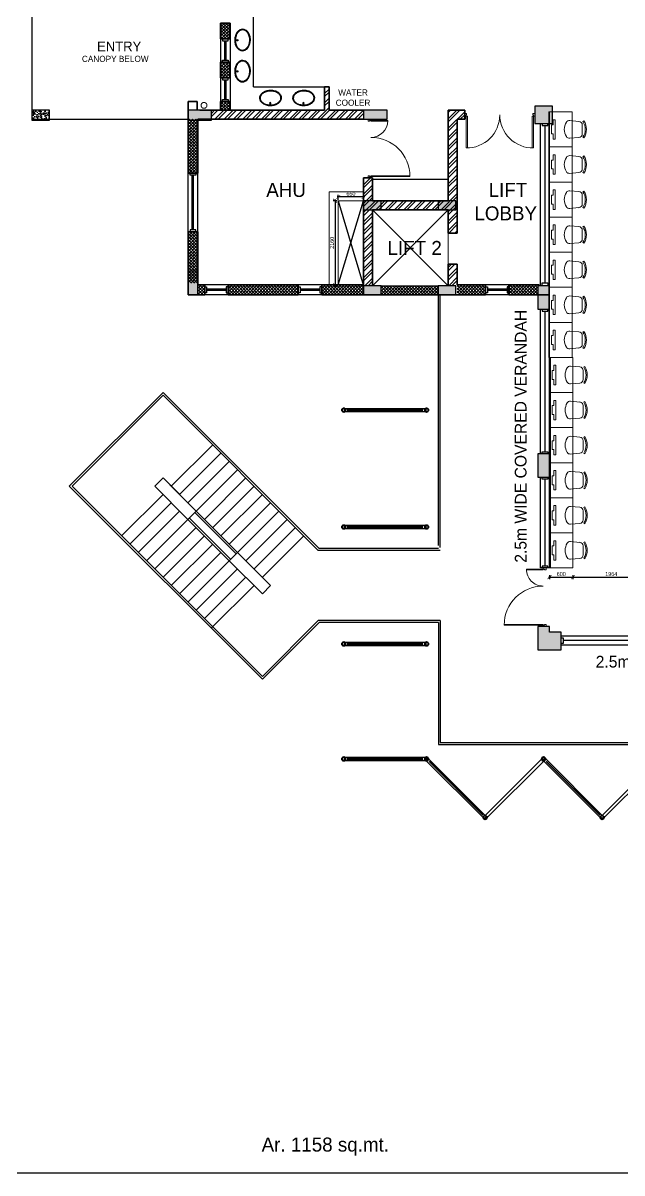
# Model space of a CAD drawing. Header units: millimetres. Extents: x -276609 to 1081398, y -453808 to 472098.
# Drawn here: x 38480 to 53832, y 55906 to 85408 of the extents above; entities that cross this region are included whole.
import ezdxf

# ---------------------------------------------------------------- set-up
doc = ezdxf.new("R2010")
doc.units = ezdxf.units.MM
doc.header["$MEASUREMENT"] = 0
doc.linetypes.add('ACAD_ISO10W100', pattern=[18, 12, -3, 0, -3])
for name, color, linetype in [('A-Anno Tags', 6, 'Continuous'), ('A-Elevation', 4, 'Continuous'), ('A-Railing', 4, 'Continuous'), ('A-Sanitory', 181, 'Continuous'), ('A-Wall Patt', 8, 'Continuous'), ('A-Window', 4, 'Continuous'), ('AREA', 7, 'Continuous'), ('Dimension', 7, 'Continuous'), ('S-Conc Patt', 9, 'Continuous'), ('SHADING COLUMNS', 210, 'Continuous'), ('text', 252, 'Continuous')]:
    doc.layers.add(name, color=color, linetype=linetype)
for name, color, linetype, lineweight in [('A-Detail Lines', 241, 'Continuous', 25), ('A-DETL-LLIN', 3, 'Continuous', 9), ('A-Door', 4, 'Continuous', 9), ('A-Wall Sec', 1, 'Continuous', 20), ('A-WIN', 5, 'Continuous', 25), ('frntr', 42, 'Continuous', 13), ('PLUMBING', 3, 'ACAD_ISO10W100', 18), ('S-Concrete', 40, 'Continuous', 25), ('SHADE SCREEN', 171, 'Continuous', 15), ('STAIR', 3, 'Continuous', 9)]:
    doc.layers.add(name, color=color, linetype=linetype, lineweight=lineweight)
doc.layers.add('I-Furniture', color=7, linetype='Continuous', lineweight=20, true_color=0xb35900)
doc.styles.get("Standard").update_dxf_attribs({"font": ''})
doc.styles.get('Standard').set_extended_font_data('Gill Sans MT')
doc.dimstyles.new('IIITD_WD_M @ 100', dxfattribs={"dimscale": 100, "dimtxt": 1, "dimasz": 1, "dimexe": 0.5, "dimexo": 0.25, "dimgap": 0.3, "dimtad": 1, "dimdec": 0, "dimrnd": 1, "dimzin": 0, "dimdsep": 46, "dimtxsty": 'Standard', "dimblk": 'ARCHTICK', "dimcen": 0.2, "dimdle": 0.3, "dimclrd": 256, "dimclre": 256, "dimclrt": 256, "dimadec": 0, "dimazin": 0, "dimtfac": 1, "dimtdec": 0, "dimtofl": 0, "dimtmove": 0, "dimatfit": 0, "dimfxl": 0.5, "dimfxlon": 1, "dimtolj": 1, "dimtzin": 0, "dimlwd": -1, "dimlwe": -1, "dimarcsym": 0})
pattern_1 = [(45, (-428981.34, 985.06), (-119.32427, 119.32427), []), (45, (-428901.8, 985.06), (-119.32427, 119.32427), [])]
pattern_2 = [(45, (-428981.344, 985.06), (-39.7747564, 39.7747564), []), (135, (-428981.344, 985.06), (-39.7747564, -39.7747564), [])]

# ---------------------------------------------------------------- blocks, each defined once
blk = doc.blocks.new('Round Bar - 3_-44-4 First Floor Lvl')
at = {"layer": 'A-WIN'}
for p, q in [((-1035, -37), (-1035, 25)), ((1026, 38), (-1023, 38)), ((1026, 38), (-1023, 38)), ((1027, 38), (1026, 38)), ((1027, 38), (1026, 38)), ((1064, 38), (1038, 38)), ((1064, 38), (1038, 38)), ((1064, 38), (1064, -3)), ((-1027, -38), (-1026, -38)), ((-1027, -38), (-1026, -38)), ((-1026, -38), (1023, -38)), ((-1026, -38), (1023, -38))]:
    blk.add_line(p, q, dxfattribs=at)
blk = doc.blocks.new('Round Bar - 3_-159-4 First Floor Lvl')
at = {"layer": 'A-WIN'}
for p, q in [((-1051, -27), (-1051, 38)), ((-1038, 38), (-1051, 38)), ((-1038, 38), (-1051, 38)), ((-1026, 38), (-1027, 38)), ((-1026, 38), (-1027, 38)), ((1023, 38), (-1026, 38)), ((1023, 38), (-1026, 38)), ((1057, 1), (1057, -38)), ((-1023, -38), (1026, -38)), ((-1023, -38), (1026, -38)), ((1026, -38), (1027, -38)), ((1026, -38), (1027, -38)), ((1038, -38), (1057, -38)), ((1038, -38), (1057, -38))]:
    blk.add_line(p, q, dxfattribs=at)
blk = doc.blocks.new('Round Bar - 3_-172-4 First Floor Lvl')
at = {"layer": 'A-WIN'}
for p, q in [((-1051, -24), (-1051, 38)), ((-1038, 38), (-1051, 38)), ((-1038, 38), (-1051, 38)), ((-1025, 38), (-1026, 38)), ((-1025, 38), (-1026, 38)), ((1023, 38), (-1025, 38)), ((1023, 38), (-1025, 38)), ((1057, 1), (1057, -38)), ((-1045, -38), (-1038, -38)), ((-1045, -38), (-1038, -38)), ((-1027, -38), (-1026, -38)), ((-1027, -38), (-1026, -38)), ((-1026, -38), (1026, -38)), ((-1026, -38), (1026, -38)), ((1026, -38), (1027, -38)), ((1026, -38), (1027, -38)), ((1038, -38), (1057, -38)), ((1038, -38), (1057, -38))]:
    blk.add_line(p, q, dxfattribs=at)
blk = doc.blocks.new('Round Bar - 3_-170-4 First Floor Lvl')
at = {"layer": 'A-WIN'}
for p, q in [((-1051, 38), (-1051, -38)), ((-1038, 38), (-1051, 38)), ((-1038, 38), (-1051, 38)), ((-1026, 38), (-1028, 38)), ((-1026, 38), (-1028, 38)), ((1026, 38), (-1026, 38)), ((1026, 38), (-1026, 38)), ((1027, 38), (1026, 38)), ((1027, 38), (1026, 38)), ((1057, 38), (1038, 38)), ((1057, 38), (1038, 38)), ((1057, -38), (1057, 38)), ((-1051, -38), (-1038, -38)), ((-1051, -38), (-1038, -38)), ((-1027, -38), (-1026, -38)), ((-1027, -38), (-1026, -38)), ((-1026, -38), (1026, -38)), ((-1026, -38), (1026, -38)), ((1026, -38), (1028, -38)), ((1026, -38), (1028, -38)), ((1038, -38), (1057, -38)), ((1038, -38), (1057, -38))]:
    blk.add_line(p, q, dxfattribs=at)
blk = doc.blocks.new('Round Bar - 3_-167-4 First Floor Lvl')
at = {"layer": 'A-WIN'}
for p, q in [((-1051, -38), (-1051, 24)), ((-1038, 38), (-1044, 38)), ((-1038, 38), (-1044, 38)), ((1026, 38), (-1026, 38)), ((-1026, 38), (-1026, 38)), ((-1026, 38), (-1026, 38)), ((-1026, 38), (-1026, 38)), ((1026, 38), (-1026, 38)), ((-1026, 38), (-1026, 38)), ((1027, 38), (1026, 38)), ((1027, 38), (1026, 38)), ((1057, 38), (1038, 38)), ((1057, 38), (1038, 38)), ((1057, -38), (1057, 38)), ((-1051, -38), (-1038, -38)), ((-1051, -38), (-1038, -38)), ((-1026, -38), (-1026, -38)), ((-1026, -38), (-1026, -38)), ((-1026, -38), (1026, -38)), ((-1026, -38), (1026, -38)), ((-1026, -38), (-1026, -38)), ((-1026, -38), (-1026, -38)), ((1026, -38), (1028, -38)), ((1026, -38), (1028, -38)), ((1038, -38), (1057, -38)), ((1038, -38), (1057, -38))]:
    blk.add_line(p, q, dxfattribs=at)
blk = doc.blocks.new('basin2')
for points in [[(278, -206, 0.12976), (261, -133, 0.106426), (201, -63, 0.084431), (116, -18, 0.073534), (7, 0, 0.073534), (-102, -14, 0.084431), (-188, -55, 0.106426), (-251, -122, 0.12976), (-272, -195, 0.12976), (-254, -269, 0.106426), (-194, -339, 0.084431), (-109, -383, 0.073534), (-1, -402, 0.073534), (108, -388, 0.084431), (195, -347, 0.106426), (258, -279, 0.12976)], [(263, -201, 0.119977), (247, -140, 0.106426), (192, -75, 0.084431), (111, -33, 0.073534), (7, -15, 0.073534), (-97, -28, 0.084431), (-180, -67, 0.106426), (-238, -130, 0.12976), (-257, -196, 0.009633), (-257, -201, 0.119977), (-240, -262, 0.106426), (-185, -327, 0.084431), (-104, -369, 0.073534), (0, -387, 0.073534), (104, -373, 0.084431), (187, -334, 0.106426), (245, -272, 0.12976), (263, -206, 0.009633)]]:
    blk.add_lwpolyline(points, format="xyb", close=True)
for radius in [17.8, 12.2]:
    blk.add_circle((-4, -64), radius)
blk = doc.blocks.new('Big Door Garbage')
at = {"layer": 'A-Door', "color": 5, "lineweight": 18}
for p, q in [((-12550, 128778), (-12500, 128778)), ((-12550, 128703), (-12550, 128778)), ((-12550, 128703), (-12515, 128703)), ((-12515, 128738), (-12500, 128738)), ((-12515, 128703), (-12515, 128738)), ((-12515, 128703), (-12515, 128273)), ((-12499, 128703), (-12515, 128703)), ((-12500, 128778), (-12500, 128738)), ((-12499, 128703), (-12499, 128273)), ((-11101, 128703), (-11101, 127703)), ((-11101, 128703), (-11085, 128703)), ((-11100, 128778), (-11100, 128738)), ((-11050, 128778), (-11100, 128778)), ((-11085, 128738), (-11100, 128738)), ((-11085, 128703), (-11085, 128738)), ((-11050, 128703), (-11085, 128703)), ((-11085, 128703), (-11085, 127703)), ((-11050, 128703), (-11050, 128778))]:
    blk.add_line(p, q, dxfattribs=at)
at = {"layer": 'A-Door', "lineweight": 18}
for centre, radius, start, end in [((-12515, 128703), 430, 270, 0), ((-11085, 128703), 1000, 180, 270)]:
    blk.add_arc(centre, radius, start, end, dxfattribs=at)
blk = doc.blocks.new('w8')
at = {"layer": 'A-Window', "color": 2, "lineweight": 30}
blk.add_line((484324, 139289), (484324, 142939), dxfattribs=at)
at = {"layer": 'A-Window'}
for points in [[(484209, 139239), (484209, 142989)], [(484399, 142989), (484399, 142939), (484249, 142939), (484249, 142989)], [(484439, 139239), (484439, 142989)], [(484399, 139239), (484399, 139289), (484249, 139289), (484249, 139239)]]:
    blk.add_lwpolyline(points, dxfattribs=at)
blk = doc.blocks.new('din d7')
at = {"layer": 'A-Door', "color": 5, "lineweight": 18}
for p, q in [((486934, 174520), (486934, 175332)), ((486969, 174518), (486969, 175332)), ((488629, 174518), (488629, 175332)), ((488664, 174518), (488664, 175332)), ((486899, 174518), (486934, 174518)), ((486899, 174518), (486899, 174443)), ((486899, 174443), (486949, 174443)), ((486934, 174518), (486934, 174483)), ((486969, 174518), (486934, 174518)), ((486934, 174483), (486949, 174483)), ((486949, 174443), (486949, 174483)), ((488629, 174518), (488664, 174518)), ((488664, 174483), (488649, 174483)), ((488649, 174443), (488649, 174483)), ((488699, 174443), (488649, 174443)), ((488664, 174518), (488664, 174483)), ((488699, 174518), (488664, 174518)), ((488699, 174518), (488699, 174443))]:
    blk.add_line(p, q, dxfattribs=at)
at = {"layer": 'A-Door', "lineweight": 18}
for centre, start, end in [((486950, 174483), 359.9841, 91.0727), ((488648, 174483), 88.9273, 180.0159)]:
    blk.add_arc(centre, 849, start, end, dxfattribs=at)
blk = doc.blocks.new('din v1')
at = {"layer": 'A-Window', "color": 2, "lineweight": 60}
blk.add_line((474051, 158052), (474051, 157552), dxfattribs=at)
at = {"layer": 'A-Window'}
for points in [[(473926, 158102), (473926, 157502)], [(473976, 158102), (473976, 158052), (474126, 158052), (474126, 158102)], [(474176, 158102), (474176, 157502)], [(473976, 157502), (473976, 157552), (474126, 157552), (474126, 157502)]]:
    blk.add_lwpolyline(points, dxfattribs=at)
blk = doc.blocks.new('din w3')
at = {"layer": 'A-Window', "color": 2, "lineweight": 60}
blk.add_line((477594, 164984), (477594, 166384), dxfattribs=at)
at = {"layer": 'A-Window'}
for points in [[(477469, 164934), (477469, 166434)], [(477669, 166434), (477669, 166384), (477519, 166384), (477519, 166434)], [(477719, 164934), (477719, 166434)], [(477669, 164934), (477669, 164984), (477519, 164984), (477519, 164934)]]:
    blk.add_lwpolyline(points, dxfattribs=at)
blk = doc.blocks.new('ergrthyjty')
at = {"layer": 'S-Conc Patt'}
h = blk.add_hatch(dxfattribs=at)
h.set_pattern_fill('AR-CONC', color=8, scale=20, style=0)
h.set_pattern_definition([(50, (-806698.31, 1146868.39), (143.4520365, -12.550427), [15, -165]), (355, (-806698.31, 1146868.39), (-27.750267, 150.438427), [12, -132]), (100.4514, (-806686.35, 1146867.34), (115.701876, 137.887908), [12.748038, -140.228422]), (46.1842, (-806698.3, 1146908.39), (213.44821, -33.103803), [22.5, -247.5]), (96.6356, (-806680.52, 1146905.63), (186.93254, 194.823574), [19.122058, -210.3426]), (351.1842, (-806698.3, 1146908.4), (186.93239, 194.82372), [18, -198]), (21, (-806678.31, 1146898.39), (119.3814104, -80.523778), [15, -165]), (326, (-806678.31, 1146898.39), (48.663066, 145.030009), [12, -132]), (71.4514, (-806668.36, 1146891.68), (168.044526, 64.506099), [12.748038, -140.228422]), (37.5, (-806698.31, 1146868.39), (2.431971, 66.5787708), [0, -130.4, 0, -134, 0, -132.5]), (7.5, (-806698.31, 1146868.39), (52.6139075, 78.8823424), [0, -76.4, 0, -127.4, 0, -50.5]), (327.5, (-806742.91, 1146868.39), (106.7644872, -4.5109743), [0, -50, 0, -156, 0, -207]), (317.5, (-806762.91, 1146868.39), (116.637234, 20.0209965), [0, -65, 0, -103.6, 0, -147])])
h.paths.add_polyline_path([(467691, 82183), (467691, 81933), (468141, 81933), (468141, 82183)])
for points in [[(471691, 82183), (471691, 81933), (472291, 81933), (472291, 82183)], [(476191, 82183), (476191, 81953), (476791, 81953), (476791, 82183)], [(480581, 82293), (480581, 81843), (481031, 81843), (481031, 82293)], [(476191, 79863), (476191, 79633), (476641, 79633), (476641, 79863)], [(478101, 79863), (478101, 79633), (478551, 79633), (478551, 79863)], [(471941, 78053), (471691, 78053), (471691, 77453), (471941, 77453)], [(476191, 77683), (476191, 77453), (476641, 77453), (476641, 77683)], [(478101, 77683), (478101, 77453), (478551, 77453), (478551, 77683)], [(480956, 77683), (480656, 77683), (480656, 77083), (480956, 77083)], [(480956, 73368), (480656, 73368), (480656, 72768), (480956, 72768)], [(480656, 68343), (481256, 68343), (481256, 68793), (480956, 68793), (480956, 68943), (480656, 68943)]]:
    blk.add_hatch(color=8, dxfattribs=at).paths.add_polyline_path(points)
at = {"layer": 'S-Concrete'}
for points in [[(467691, 82183), (467691, 81933), (468141, 81933), (468141, 82183)], [(471691, 82183), (471691, 81933), (472291, 81933), (472291, 82183)], [(476191, 82183), (476191, 81953), (476791, 81953), (476791, 82183)], [(480581, 82293), (480581, 81843), (481031, 81843), (481031, 82293)], [(476191, 79863), (476191, 79633), (476641, 79633), (476641, 79863)], [(478101, 79863), (478101, 79633), (478551, 79633), (478551, 79863)], [(471941, 78053), (471691, 78053), (471691, 77453), (471941, 77453)], [(476191, 77683), (476191, 77453), (476641, 77453), (476641, 77683)], [(478101, 77683), (478101, 77453), (478551, 77453), (478551, 77683)], [(480956, 77683), (480656, 77683), (480656, 77083), (480956, 77083)], [(480956, 73368), (480656, 73368), (480656, 72768), (480956, 72768)], [(481256, 68793), (480956, 68793), (480956, 68943), (480656, 68943), (480656, 68343), (481256, 68343)]]:
    blk.add_lwpolyline(points, close=True, dxfattribs=at)
blk = doc.blocks.new('din w1')
at = {"layer": 'A-Window', "color": 2, "lineweight": 60}
blk.add_line((476279, 163779), (476779, 163779), dxfattribs=at)
at = {"layer": 'A-Window'}
for points in [[(476229, 163904), (476829, 163904)], [(476229, 163704), (476279, 163704), (476279, 163854), (476229, 163854)], [(476829, 163704), (476779, 163704), (476779, 163854), (476829, 163854)], [(476229, 163654), (476829, 163654)]]:
    blk.add_lwpolyline(points, dxfattribs=at)
blk = doc.blocks.new('yhtyjuyk')
at = {"layer": 'A-Window', "color": 2, "lineweight": 30}
blk.add_line((480841, 77753), (480841, 81793), dxfattribs=at)
at = {"layer": 'A-Window'}
for points in [[(480726, 77703), (480726, 81843)], [(480766, 81843), (480766, 81793), (480916, 81793), (480916, 81843)], [(480956, 77703), (480956, 81843)], [(480766, 77703), (480766, 77753), (480916, 77753), (480916, 77703)]]:
    blk.add_lwpolyline(points, dxfattribs=at)
blk = doc.blocks.new('Pipe-Column - Pipe3-1_2STD-50-2 GL')
at = {"layer": 'S-Concrete', "lineweight": 35}
for radius, start, end in [(50.8, 0, 180), (45.1, 0, 180), (45.1, 180, 0), (50.8, 180, 360)]:
    blk.add_arc((0, 0), radius, start, end, dxfattribs=at)
blk = doc.blocks.new('Pipe-Column - Pipe3-1_2STD-48-2 GL')
at = {"layer": 'S-Concrete', "lineweight": 35}
for radius, start, end in [(50.8, 0, 180), (50.8, 180, 360), (45.1, 360, 180), (45.1, 180, 360)]:
    blk.add_arc((0, 0), radius, start, end, dxfattribs=at)
blk = doc.blocks.new('Pipe-Column - Pipe3-1_2STD-49-2 GL')
at = {"layer": 'S-Concrete', "lineweight": 35}
for radius, start, end in [(50.8, 0, 180), (50.8, 180, 360), (45.1, 360, 180), (45.1, 180, 360)]:
    blk.add_arc((0, 0), radius, start, end, dxfattribs=at)
blk = doc.blocks.new('TRGHT4')
at = {"layer": 'SHADING COLUMNS', "rotation": 135.0000000004137}
for name, p in [('Pipe-Column - Pipe3-1_2STD-48-2 GL', (397060, -137137)), ('Pipe-Column - Pipe3-1_2STD-48-2 GL', (399181, -137137)), ('Pipe-Column - Pipe3-1_2STD-48-2 GL', (397060, -140137)), ('Pipe-Column - Pipe3-1_2STD-48-2 GL', (399181, -140137)), ('Pipe-Column - Pipe3-1_2STD-48-2 GL', (397060, -143137)), ('Pipe-Column - Pipe3-1_2STD-48-2 GL', (399181, -143137)), ('Pipe-Column - Pipe3-1_2STD-48-2 GL', (397060, -146087)), ('Pipe-Column - Pipe3-1_2STD-49-2 GL', (399181, -146087))]:
    blk.add_blockref(name, p, dxfattribs=at)
at = {"layer": 'SHADING COLUMNS'}
for p in [(402181, -146087), (400681, -147587), (403681, -147587)]:
    blk.add_blockref('Pipe-Column - Pipe3-1_2STD-50-2 GL', p, dxfattribs=at)
blk = doc.blocks.new('A$C276F41A0')
at = {"layer": 'A-Window', "color": 2, "lineweight": 30}
blk.add_line((-115, -3665), (-115, -50), dxfattribs=at)
at = {"layer": 'A-Window'}
for points in [[(-230, -3715), (-230, 0)], [(-190, 0), (-190, -50), (-40, -50), (-40, 0)], [(0, -3715), (0, 0)], [(-190, -3715), (-190, -3665), (-40, -3665), (-40, -3715)]]:
    blk.add_lwpolyline(points, dxfattribs=at)
blk = doc.blocks.new('_ArchTick')
at = {"color": 0, "linetype": 'ByBlock', "const_width": 0.15}
blk.add_lwpolyline([(-0.5, -0.5), (0.5, 0.5)], dxfattribs=at)
blk = doc.blocks.new('*D427')
at = {"layer": 'text', "transparency": 16777216}
for p, q in [((47240, 80947), (46530, 80947)), ((46560, 80873), (46560, 80997)), ((47210, 80873), (47210, 80997))]:
    blk.add_line(p, q, dxfattribs=at)
at = {"layer": 'text', "transparency": 16777216, "xscale": 100, "yscale": 100, "zscale": 100, "rotation": 180}
blk.add_blockref('_ArchTick', (46560, 80947), dxfattribs=at)
at = {"layer": 'text', "transparency": 16777216, "xscale": 100, "yscale": 100, "zscale": 100}
blk.add_blockref('_ArchTick', (47210, 80947), dxfattribs=at)
at = {"layer": 'text', "transparency": 16777216, "insert": (46885, 81027), "char_height": 100, "attachment_point": 5}
blk.add_mtext('\\A1;650', dxfattribs=at)
blk = doc.blocks.new('*D428')
at = {"layer": 'text', "transparency": 16777216}
for p, q in [((46535, 80848), (46429, 80848)), ((46479, 80878), (46479, 78658)), ((46535, 78688), (46429, 78688))]:
    blk.add_line(p, q, dxfattribs=at)
at = {"layer": 'text', "transparency": 16777216, "xscale": 100, "yscale": 100, "zscale": 100}
for p, rotation in [((46479, 80848), 90), ((46479, 78688), 270)]:
    blk.add_blockref('_ArchTick', p, dxfattribs=dict(at, rotation=rotation))
at = {"layer": 'text', "transparency": 16777216, "insert": (46399, 79768), "char_height": 100, "attachment_point": 5, "rotation": 90}
blk.add_mtext('\\A1;2160', dxfattribs=at)
blk = doc.blocks.new('chair1')
at = {"layer": 'I-Furniture'}
for p, q in [((-320, 228), (-84, 207)), ((1, 115), (1, -115)), ((16, 201), (42, 219)), ((-320, -228), (-84, -207)), ((16, -201), (42, -219))]:
    blk.add_line(p, q, dxfattribs=at)
for centre, radius, start, end in [((-108, 0), 351, 148.407, 211.593), ((-328, 135), 92.9, 85.0303, 148.407), ((-92, 115), 92.9, 0, 85.0303), ((-278, 0), 356, 325.6197, 34.3803), ((-278, 0), 387, 325.6197, 34.3803), ((-328, -135), 92.9, 211.593, 274.9697), ((-92, -115), 92.9, 274.9697, 0)]:
    blk.add_arc(centre, radius, start, end, dxfattribs=at)
blk = doc.blocks.new('lib')
at = {"layer": 'frntr'}
for points in [[(-13156, -13242), (-13156, -12342), (-12556, -12342), (-12556, -13242)], [(-13156, -12342), (-13134, -12342), (-13134, -13242), (-13156, -13242)], [(-13043, -12677), (-13085, -12677), (-13085, -12907), (-13043, -12907), (-13043, -13042), (-12993, -13042), (-12993, -12542), (-13043, -12542)]]:
    blk.add_lwpolyline(points, close=True, dxfattribs=at)
at = {"layer": 'frntr', "xscale": -1, "rotation": 180}
blk.add_blockref('chair1', (-12296, -12792), dxfattribs=at)
blk = doc.blocks.new('*D461')
at = {"layer": 'A-Detail Lines', "transparency": 16777216}
for p, q in [((51945, 71192), (52605, 71192)), ((51975, 71242), (51975, 71142)), ((52575, 71242), (52575, 71142))]:
    blk.add_line(p, q, dxfattribs=at)
at = {"layer": 'A-Detail Lines', "transparency": 16777216, "xscale": 100, "yscale": 100, "zscale": 100, "rotation": 180}
blk.add_blockref('_ArchTick', (51975, 71192), dxfattribs=at)
at = {"layer": 'A-Detail Lines', "transparency": 16777216, "xscale": 100, "yscale": 100, "zscale": 100}
blk.add_blockref('_ArchTick', (52575, 71192), dxfattribs=at)
at = {"layer": 'A-Detail Lines', "transparency": 16777216, "insert": (52275, 71272), "char_height": 100, "attachment_point": 5}
blk.add_mtext('\\A1;600', dxfattribs=at)
blk = doc.blocks.new('*D462')
at = {"layer": 'A-Detail Lines', "transparency": 16777216}
for p, q in [((52545, 71192), (54568, 71192)), ((52575, 71242), (52575, 71142)), ((54538, 71192), (54538, 71142))]:
    blk.add_line(p, q, dxfattribs=at)
at = {"layer": 'A-Detail Lines', "transparency": 16777216, "xscale": 100, "yscale": 100, "zscale": 100, "rotation": 180}
blk.add_blockref('_ArchTick', (52575, 71192), dxfattribs=at)
at = {"layer": 'A-Detail Lines', "transparency": 16777216, "xscale": 100, "yscale": 100, "zscale": 100}
blk.add_blockref('_ArchTick', (54538, 71192), dxfattribs=at)
at = {"layer": 'A-Detail Lines', "transparency": 16777216, "insert": (53557, 71272), "char_height": 100, "attachment_point": 5}
blk.add_mtext('\\A1;1964', dxfattribs=at)

msp = doc.modelspace()

# ---------------------------------------------------------------- hatches: boundary and pattern name
at = {"layer": 'A-Wall Patt'}
h = msp.add_hatch(dxfattribs=at)
h.set_pattern_fill('ANSI37', color=256, scale=450, style=0)
h.set_pattern_definition(pattern_2)
h.paths.add_polyline_path([(43789.9, 85407.7), (43539.9, 85407.7), (43539.9, 85002.7), (43789.9, 85002.7)])
h = msp.add_hatch(dxfattribs=at)
h.set_pattern_fill('ANSI37', color=256, scale=450, style=0)
h.set_pattern_definition(pattern_2)
h.paths.add_polyline_path([(43789.9, 84402.7), (43539.9, 84402.7), (43539.9, 83997.7), (43789.9, 83997.7)])
h = msp.add_hatch(dxfattribs=at)
h.set_pattern_fill('ANSI32', color=256, scale=450, angle=360, style=0)
h.set_pattern_definition(pattern_1)
h.paths.add_polyline_path([(47209.9, 83167.7), (46324.9, 83167.7), (46324.9, 83767.7), (46209.9, 83767.7), (46209.9, 83167.7), (43309.9, 83167.7), (43309.9, 82937.7), (47209.9, 82937.7)])
h = msp.add_hatch(dxfattribs=at)
h.set_pattern_fill('ANSI37', color=256, scale=450, style=0)
h.set_pattern_definition(pattern_2)
h.paths.add_polyline_path([(43789.9, 83397.7), (43539.9, 83397.7), (43539.9, 83167.7), (43789.9, 83167.7)])
h = msp.add_hatch(dxfattribs=at)
h.set_pattern_fill('ANSI37', color=256, scale=450, style=0)
h.set_pattern_definition(pattern_2)
h.paths.add_polyline_path([(42959.9, 82937.7), (42709.9, 82937.7), (42709.9, 81552.7), (42959.9, 81552.7)])
h = msp.add_hatch(dxfattribs=at)
h.set_pattern_fill('ANSI32', color=256, scale=450, angle=360, style=0)
h.set_pattern_definition(pattern_1)
h.paths.add_polyline_path([(47439.9, 80617.7), (47209.9, 80617.7), (47209.9, 78667.7), (47439.9, 78667.7)])
h.paths.add_polyline_path([(49609.9, 79217.7), (49379.9, 79217.7), (49379.9, 78667.7), (49569.9, 78667.7), (49609.9, 78687.7)])
h.paths.add_polyline_path([(49609.9, 82937.7), (49799.9, 82937.7), (49799.9, 83167.7), (49379.9, 83167.7), (49379.9, 80847.7), (47439.9, 80847.7), (47439.9, 81437.7), (47209.9, 81437.7), (47209.9, 80617.7), (47439.9, 80617.7), (49379.9, 80617.7), (49379.9, 80017.7), (49609.9, 80017.7)])
h = msp.add_hatch(dxfattribs=at)
h.set_pattern_fill('ANSI37', color=256, scale=450, style=0)
h.set_pattern_definition(pattern_2)
h.paths.add_polyline_path([(42959.9, 80052.7), (42709.9, 80052.7), (42709.9, 78737.7), (42959.9, 78737.7)])
h = msp.add_hatch(dxfattribs=at)
h.set_pattern_fill('ANSI37', color=256, scale=450, style=0)
h.set_pattern_definition(pattern_2)
h.paths.add_polyline_path([(43135.6, 78437.7), (43135.6, 78687.7), (42959.9, 78687.7), (42959.9, 78437.7)])
h = msp.add_hatch(dxfattribs=at)
h.set_pattern_fill('ANSI37', color=256, scale=450, style=0)
h.set_pattern_definition(pattern_2)
h.paths.add_polyline_path([(43735.6, 78687.7), (43735.6, 78437.7), (45535.6, 78437.7), (45535.6, 78687.7)])
h = msp.add_hatch(dxfattribs=at)
h.set_pattern_fill('ANSI37', color=256, scale=450, style=0)
h.set_pattern_definition(pattern_2)
h.paths.add_polyline_path([(47209.9, 78687.7), (46135.6, 78687.7), (46135.6, 78437.7), (47209.9, 78437.7)])
h = msp.add_hatch(dxfattribs=at)
h.set_pattern_fill('ANSI37', color=256, scale=450, style=0)
h.set_pattern_definition(pattern_2)
h.paths.add_polyline_path([(49119.9, 78667.7), (47659.9, 78667.7), (47659.9, 78437.7), (49119.9, 78437.7)])
h = msp.add_hatch(dxfattribs=at)
h.set_pattern_fill('ANSI37', color=256, scale=450, style=0)
h.set_pattern_definition(pattern_2)
h.paths.add_polyline_path([(50335.6, 78687.7), (49609.9, 78687.7), (49609.9, 78667.7), (49609.9, 78437.7), (50335.6, 78437.7)])
h = msp.add_hatch(dxfattribs=at)
h.set_pattern_fill('ANSI37', color=256, scale=450, style=0)
h.set_pattern_definition(pattern_2)
h.paths.add_polyline_path([(51674.9, 78687.7), (50935.6, 78687.7), (50935.6, 78437.7), (51674.9, 78437.7)])

# ---------------------------------------------------------------- linework, layer by layer
at = {"layer": 'A-Anno Tags'}
msp.add_line((47439.9, 81437.7), (47439.9, 81397.7), dxfattribs=at)
at = {"layer": 'A-Detail Lines'}
for p, q in [((47439.9, 81397.7), (49379.9, 81397.7)), ((49379.9, 78667.7), (47439.9, 80617.7)), ((47439.9, 78667.7), (49379.9, 80617.7))]:
    msp.add_line(p, q, dxfattribs=at)
at = {"layer": 'A-DETL-LLIN'}
msp.add_line((49379.9, 80017.7), (49379.9, 79217.7), dxfattribs=at)
at = {"layer": 'A-Elevation'}
for q in [(44389.9, 86237.7), (46209.9, 83767.7)]:
    msp.add_line((44389.9, 83767.7), q, dxfattribs=at)
at = {"layer": 'A-Railing'}
for p, q in [((49124.9, 72005.1), (49124.9, 78437.7)), ((49174.9, 71955.1), (49174.9, 78437.7)), ((42068.6, 75927.5), (39664.4, 73523.3)), ((42068.6, 75856.8), (39735.2, 73523.3)), ((42068.6, 75927.5), (46068.4, 71927.7)), ((42068.6, 75856.8), (46047.6, 71877.7)), ((39664.4, 73523.3), (44614.2, 68573.6)), ((39735.2, 73523.3), (44614.2, 68644.3)), ((43977.8, 71826.3), (42245.4, 73558.7)), ((42917.1, 72886.9), (43765.7, 72038.4)), ((42705, 72674.8), (43765.7, 71614.1)), ((42740.4, 72710.2), (43801, 71649.5)), ((43942.4, 71790.9), (42881.8, 72851.6)), ((49174.9, 71877.7), (46047.6, 71877.7)), ((49124.9, 71927.7), (46068.4, 71927.7)), ((46047.6, 70077.7), (44614.2, 68644.3)), ((46068.4, 70027.7), (44614.2, 68573.6)), ((49174.9, 70077.7), (46047.6, 70077.7)), ((49124.9, 70027.7), (46068.4, 70027.7)), ((49124.9, 70027.7), (49124.9, 66902.7)), ((49174.9, 70077.7), (49174.9, 66952.7)), ((49124.9, 66902.7), (76974.9, 66902.7)), ((49174.9, 66952.7), (76924.9, 66952.7))]:
    msp.add_line(p, q, dxfattribs=at)
at = {"layer": 'A-Wall Patt'}
msp.add_lwpolyline([(42709.9, 86467.7), (38709.9, 86467.7), (38709.9, 82938.7), (42709.9, 82938.7)], dxfattribs=at)
at = {"layer": 'A-Wall Sec', "lineweight": 35}
for p, q in [((43539.9, 85407.7), (43539.9, 85002.7)), ((43539.9, 85407.7), (43789.9, 85407.7)), ((43789.9, 85002.7), (43789.9, 85407.7)), ((43539.9, 85002.7), (43789.9, 85002.7)), ((43539.9, 84402.7), (43539.9, 83997.7)), ((43789.9, 84402.7), (43539.9, 84402.7)), ((43789.9, 83997.7), (43789.9, 84402.7)), ((43539.9, 83997.7), (43789.9, 83997.7)), ((46324.9, 83767.7), (46209.9, 83767.7)), ((46209.9, 83767.7), (46209.9, 83167.7)), ((46324.9, 83767.7), (46324.9, 83167.7)), ((42709.9, 81552.7), (42709.9, 83397.7)), ((42709.9, 83397.7), (42939.9, 83397.7)), ((42939.9, 83397.7), (42939.9, 83167.7)), ((43539.9, 83397.7), (43539.9, 83167.7)), ((43789.9, 83397.7), (43539.9, 83397.7)), ((43789.9, 83167.7), (43789.9, 83397.7)), ((42959.9, 81552.7), (42959.9, 82937.7)), ((42959.9, 82937.7), (47209.9, 82937.7)), ((46209.9, 83167.7), (43009.9, 83167.7)), ((47209.9, 83167.7), (46324.9, 83167.7)), ((49379.9, 83167.7), (49379.9, 80847.7)), ((49799.9, 83167.7), (49379.9, 83167.7)), ((49609.9, 80017.7), (49609.9, 82937.7)), ((49609.9, 82937.7), (49799.9, 82937.7)), ((49799.9, 82937.7), (49799.9, 83167.7)), ((42709.9, 81552.7), (42959.9, 81552.7)), ((47209.9, 81437.7), (47439.9, 81437.7)), ((47209.9, 81437.7), (47209.9, 78667.7)), ((47439.9, 80847.7), (47439.9, 81437.7)), ((47439.9, 80847.7), (49379.9, 80847.7)), ((47439.9, 80617.7), (47439.9, 78667.7)), ((47439.9, 80617.7), (49379.9, 80617.7)), ((49379.9, 80617.7), (49379.9, 80017.7)), ((42709.9, 80052.7), (42709.9, 78437.7)), ((42959.9, 80052.7), (42709.9, 80052.7)), ((42959.9, 78667.7), (42959.9, 80052.7)), ((49379.9, 80017.7), (49609.9, 80017.7)), ((49379.9, 79217.7), (49379.9, 78667.7)), ((49609.9, 79217.7), (49379.9, 79217.7)), ((49609.9, 78687.7), (49609.9, 79217.7)), ((43135.6, 78687.7), (42959.9, 78687.7)), ((43135.6, 78437.7), (43135.6, 78687.7)), ((45535.6, 78687.7), (43735.6, 78687.7)), ((43735.6, 78687.7), (43735.6, 78437.7)), ((45535.6, 78437.7), (45535.6, 78687.7)), ((47209.9, 78687.7), (46135.6, 78687.7)), ((46135.6, 78687.7), (46135.6, 78437.7)), ((50335.6, 78687.7), (49609.9, 78687.7)), ((50335.6, 78437.7), (50335.6, 78687.7)), ((51709.9, 78687.7), (50935.6, 78687.7)), ((50935.6, 78687.7), (50935.6, 78437.7)), ((42709.9, 78437.7), (43135.6, 78437.7)), ((43735.6, 78437.7), (45535.6, 78437.7)), ((46135.6, 78437.7), (50335.6, 78437.7)), ((50935.6, 78437.7), (51939.9, 78437.7))]:
    msp.add_line(p, q, dxfattribs=at)
at = {"layer": 'A-Wall Sec'}
for p, q in [((46329.9, 78687.7), (46329.9, 81077.7)), ((46329.9, 81077.7), (47209.9, 81077.7)), ((46559.9, 78687.7), (46559.9, 80847.7)), ((46559.9, 80847.7), (47209.9, 80847.7)), ((47439.9, 78667.7), (49379.9, 78667.7))]:
    msp.add_line(p, q, dxfattribs=at)
at = {"layer": 'A-Window', "color": 2, "lineweight": 30}
msp.add_line((51859.9, 71477.7), (51859.9, 73702.7), dxfattribs=at)
at = {"layer": 'A-Window'}
for points in [[(51974.9, 71427.7), (51744.9, 71427.7), (51744.9, 73752.7)], [(51934.9, 73752.7), (51934.9, 73702.7), (51784.9, 73702.7), (51784.9, 73752.7)], [(51974.9, 71427.7), (51974.9, 73752.7)], [(51934.9, 71427.7), (51934.9, 71477.7), (51784.9, 71477.7), (51784.9, 71427.7)]]:
    msp.add_lwpolyline(points, dxfattribs=at)
at = {"layer": 'Dimension'}
msp.add_lwpolyline([(22372, 55906), (22372, 115306), (106372, 115306), (106372, 55906)], close=True, dxfattribs=at)
at = {"layer": 'PLUMBING'}
msp.add_circle((43118.4, 83293.7), 75, dxfattribs=at)
at = {"layer": 'S-Concrete'}
for p, q in [((41856.5, 73523.3), (42068.6, 73735.5)), ((42705, 72674.8), (41856.5, 73523.3)), ((42917.1, 72886.9), (42068.6, 73735.5)), ((42705, 72674.8), (42917.1, 72886.9)), ((43765.7, 71614.1), (43977.8, 71826.3)), ((44826.3, 70977.7), (43977.8, 71826.3)), ((44614.2, 70765.6), (43765.7, 71614.1)), ((44614.2, 70765.6), (44826.3, 70977.7))]:
    msp.add_line(p, q, dxfattribs=at)
at = {"layer": 'SHADE SCREEN', "lineweight": 35}
for p, q in [((48731.6, 75485.4), (46788.7, 75485.4)), ((46788.7, 75475.4), (48731.6, 75475.4)), ((48731.6, 72485.4), (46788.7, 72485.4)), ((46788.7, 72475.4), (48731.6, 72475.4)), ((48731.6, 69485.4), (46788.7, 69485.4)), ((46788.7, 69475.4), (48731.6, 69475.4)), ((48731.6, 66535.4), (46788.7, 66535.4)), ((46788.7, 66525.4), (48731.6, 66525.4)), ((48891.4, 66458.9), (50265.2, 65085.1)), ((50272.2, 65092.1), (48898.4, 66465.9)), ((51891.4, 66458.9), (53265.2, 65085.1)), ((53272.2, 65092.1), (51898.4, 66465.9))]:
    msp.add_line(p, q, dxfattribs=at)
at = {"layer": 'STAIR'}
for p, q in [((43341.4, 74584), (42280.7, 73523.3)), ((43553.5, 74371.9), (42492.9, 73311.2)), ((43765.7, 74159.7), (42705, 73099.1)), ((43977.8, 73947.6), (42917.1, 72886.9)), ((44189.9, 73735.5), (43129.3, 72674.8)), ((44402.1, 73523.3), (43341.4, 72462.7)), ((42068.6, 73311.2), (41007.9, 72250.5)), ((44614.2, 73311.2), (43553.5, 72250.5)), ((42280.7, 73099.1), (41220.1, 72038.4)), ((42492.9, 72886.9), (41432.2, 71826.3)), ((44826.3, 73099.1), (43765.7, 72038.4)), ((45038.5, 72886.9), (43977.8, 71826.3)), ((42705, 72674.8), (41644.3, 71614.1)), ((45250.6, 72674.8), (44189.9, 71614.1)), ((42917.1, 72462.7), (41856.5, 71402)), ((45462.7, 72462.7), (44402.1, 71402)), ((43129.3, 72250.5), (42068.6, 71189.9)), ((43341.4, 72038.4), (42280.7, 70977.7)), ((45674.9, 72250.5), (44614.2, 71189.9)), ((43553.5, 71826.3), (42492.9, 70765.6)), ((43765.7, 71614.1), (42705, 70553.5)), ((43977.8, 71402), (42917.1, 70341.4)), ((44189.9, 71189.9), (43129.3, 70129.2)), ((44402.1, 70977.7), (43306, 69881.7))]:
    msp.add_line(p, q, dxfattribs=at)
at = {"layer": 'text'}
for p, q in [((46559.9, 80847.7), (47209.9, 78667.7)), ((46559.9, 78687.7), (47209.9, 80847.7))]:
    msp.add_line(p, q, dxfattribs=at)

# ---------------------------------------------------------------- block references
at = {"layer": 'A-Detail Lines', "rotation": 270}
msp.add_blockref('Big Door Garbage', (-76890.5, 58877.7), dxfattribs=at)
at = {"layer": 'A-Door', "xscale": -1}
for name, p, rotation in [('Big Door Garbage', (176100.2, 70387.7), 90), ('din d7', (-437099, 257533.1), 180)]:
    msp.add_blockref(name, p, dxfattribs=dict(at, rotation=rotation))
at = {"layer": 'A-Elevation'}
msp.add_blockref('yhtyjuyk', (-428981.3, 985.1), dxfattribs=at)
at = {"layer": 'A-Sanitory', "rotation": 90}
for p in [(43905.7, 84967.8), (43905.7, 84168.4)]:
    msp.add_blockref('basin2', p, dxfattribs=at)
at = {"layer": 'A-Sanitory', "xscale": -1, "rotation": 180}
for p in [(44820.5, 83283.6), (45670.5, 83283.6)]:
    msp.add_blockref('basin2', p, dxfattribs=at)
at = {"layer": 'A-Window'}
for name, p in [('din v1', (-430386.1, -73099)), ('din v1', (-430386.1, -74104)), ('din w3', (-434759, -84881.5))]:
    msp.add_blockref(name, p, dxfattribs=at)
for name, p, rotation in [('din w1', (519964.4, 242342), 180), ('din w1', (522364.4, 242342), 180), ('din w1', (527164.4, 242342), 180), ('w8', (195264.1, -414761.1), 90)]:
    msp.add_blockref(name, p, dxfattribs=dict(at, rotation=rotation))
at = {"layer": 'frntr'}
for p in [(65109.1, 95469.5), (65109.1, 94569.5), (65109.1, 93669.5), (65109.1, 92769.5), (65109.1, 91869.5), (65109.1, 90969.5), (65109.1, 90069.5), (65130.5, 89169.5), (65130.5, 88269.5), (65130.5, 87369.5), (65130.5, 86469.5), (65130.5, 85569.5), (65130.5, 84669.5)]:
    msp.add_blockref('lib', p, dxfattribs=at)
at = {"layer": 'S-Concrete'}
for name, p in [('ergrthyjty', (-428981.3, 985.1)), ('TRGHT4', (-350358.2, 212614.8))]:
    msp.add_blockref(name, p, dxfattribs=at)
at = {"layer": 'SHADE SCREEN', "lineweight": 35}
for name, p, rotation in [('Round Bar - 3_-170-4 First Floor Lvl', (47765, 75475.4), 180), ('Round Bar - 3_-170-4 First Floor Lvl', (47765, 72475.4), 180), ('Round Bar - 3_-170-4 First Floor Lvl', (47765, 69475.4), 180), ('Round Bar - 3_-167-4 First Floor Lvl', (47765, 66525.4), 180), ('Round Bar - 3_-172-4 First Floor Lvl', (49574.9, 65775.4), 315.0000000005251), ('Round Bar - 3_-159-4 First Floor Lvl', (52574.9, 65775.4), 315.0000000005251)]:
    msp.add_blockref(name, p, dxfattribs=dict(at, rotation=rotation))
at = {"layer": 'SHADE SCREEN', "rotation": 224.9999999994749}
for p in [(51074.9, 65775.4), (54074.9, 65775.4)]:
    msp.add_blockref('Round Bar - 3_-44-4 First Floor Lvl', p, dxfattribs=at)
at = {"layer": 'text'}
msp.add_blockref('A$C276F41A0', (51974.9, 78067.7), dxfattribs=at)

# ---------------------------------------------------------------- texts
at = {"layer": 'A-Anno Tags', "insert": (40377.7, 84932.6), "char_height": 250, "attachment_point": 1}
msp.add_mtext('{\\fCentury Gothic|b0|i0|c0|p34;ENTRY}', dxfattribs=at)
at = {"layer": 'A-Anno Tags', "insert": (40843.4, 84486.8), "char_height": 157.5, "attachment_point": 5, "rotation": 0}
msp.add_mtext('{\\fCentury Gothic|b0|i0|c0|p34;CANOPY BELOW}', dxfattribs=at)
at = {"layer": 'AREA', "insert": (44595.9, 56815.4), "char_height": 360, "width": 7754.871, "attachment_point": 1}
msp.add_mtext('{\\fCentury Gothic|b0|i0|c0|p34;Ar. 1158 sq.mt.}', dxfattribs=at)
at = {"layer": 'PLUMBING', "insert": (46938.6, 83493.4), "char_height": 157.5, "attachment_point": 5, "rotation": 0}
msp.add_mtext('{\\fCentury Gothic|b0|i0|c0|p34;WATER\\PCOOLER}', dxfattribs=at)
at = {"layer": 'text', "char_height": 360, "width": 7754.871, "attachment_point": 1}
for s, insert in [('\\pi3385.2;{\\fCentury Gothic|b0|i0|c0|p34;AHU}', (41329.2, 81304.9)), ('\\pi3502.8;{\\fCentury Gothic|b0|i0|c0|p34;LIFT \\P\\pi3137.4;LOBBY}', (46911.7, 81304.9)), ('{\\fCentury Gothic|b0|i0|c0|p34;LIFT 2} ', (47822.6, 79817.1))]:
    msp.add_mtext(s, dxfattribs=dict(at, insert=insert))
at = {"layer": 'text', "insert": (51085, 71562.2), "char_height": 300, "attachment_point": 1, "rotation": 90}
msp.add_mtext('{\\fCentury Gothic|b0|i0|c0|p34;2.5m WIDE COVERED VERANDAH}', dxfattribs=at)
at = {"layer": 'text', "insert": (53158.2, 69173.8), "char_height": 300, "attachment_point": 1}
msp.add_mtext('{\\fCentury Gothic|b0|i0|c0|p34;2.5m WIDE COVERED VERANDAH}', dxfattribs=at)

# ---------------------------------------------------------------- dimensions: what is measured, and where the dimension line sits
at = {"layer": 'A-Detail Lines'}
dim = msp.add_linear_dim(base=(52574.9, 71191.7), p1=(51974.9, 71427.7), p2=(52574.9, 71427.7), dimstyle='IIITD_WD_M @ 100', dxfattribs=at)
dim.commit()
dim.dimension.update_dxf_attribs({"geometry": '*D461', "text_midpoint": (52274.9, 71271.7)})
dim = msp.add_linear_dim(base=(54538.4406, 71191.6884), p1=(52574.8511, 71427.7491), p2=(54538.4406, 71191.6884), dimstyle='IIITD_WD_M @ 100', override={"dimtmove": 1}, dxfattribs=at)
dim.commit()
dim.dimension.update_dxf_attribs({"geometry": '*D462', "text_midpoint": (53556.6459, 71271.6884)})
at = {"layer": 'text'}
dim = msp.add_linear_dim(base=(46478.5, 78687.7), p1=(46559.9, 80847.7), p2=(46559.9, 78687.7), angle=90, dimstyle='IIITD_WD_M @ 100', override={"dimfxl": 2}, dxfattribs=at)
dim.commit()
dim.dimension.update_dxf_attribs({"geometry": '*D428', "text_midpoint": (46398.5, 79767.7)})
dim = msp.add_linear_dim(base=(46559.9, 80946.7), p1=(47209.9, 80847.7), p2=(46559.9, 80847.7), dimstyle='IIITD_WD_M @ 100', override={"dimfxl": 2}, dxfattribs=at)
dim.commit()
dim.dimension.update_dxf_attribs({"geometry": '*D427', "text_midpoint": (46884.9, 81026.7)})

doc.saveas('drawing.dxf')
